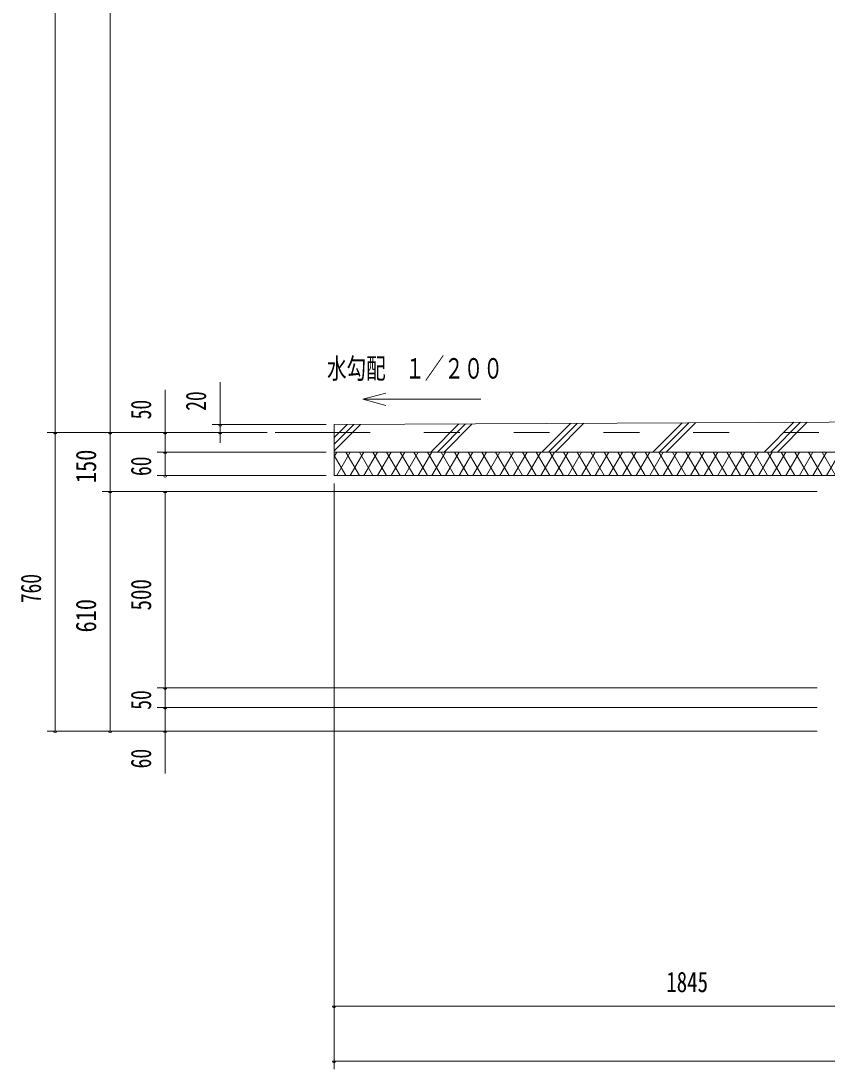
# Model space of a CAD drawing. Units: millimetres, scale not verified. Extents: x -31545 to 31552, y -14700 to 14700.
# Drawn here: x 11552 to 18734, y -4137 to 5198 of the extents above; entities that cross this region are included whole.
import ezdxf
from ezdxf.enums import TextEntityAlignment as Align

# ---------------------------------------------------------------- set-up
doc = ezdxf.new("R2010")
doc.units = ezdxf.units.MM
doc.header["$LTSCALE"] = 80
doc.linetypes.add('USER2', pattern=[10, 4, -6])
for name, color, linetype, lineweight in [('0-6_2-02BOLD', 7, 'Continuous', 18), ('0-7_2-12HIDDEN', 3, 'USER2', 18), ('0-A_2-52DIM', 3, 'Continuous', 18), ('0-B_2-62HATCH', 2, 'Continuous', 18)]:
    doc.layers.add(name, color=color, linetype=linetype, lineweight=lineweight)
doc.styles.add('ＭＳ ゴシック', font='')
doc.styles.get('ＭＳ ゴシック').set_extended_font_data('MS Gothic')

msp = doc.modelspace()

# ---------------------------------------------------------------- linework, layer by layer
at = {"layer": '0-6_2-02BOLD'}
msp.add_line((14341.91, 1532.9), (13816.91, 1532.9), dxfattribs=at)
for points in [[(20643.49, 1634.25), (14341.91, 1602.9), (14341.91, 1147.9), (19976.91, 1147.9)], [(19976.91, 1007.9), (19976.91, 1357.9), (14341.91, 1357.9)]]:
    msp.add_lwpolyline(points, dxfattribs=at)
at = {"layer": '0-7_2-12HIDDEN'}
msp.add_line((14341.92, 1532.9), (28411.92, 1532.9), dxfattribs=at)
at = {"layer": '0-A_2-52DIM'}
for p, q in [((11856.91, -1127.1), (11856.93, 11224.4)), ((12346.92, 11224.4), (12346.91, -1127.1)), ((13326.91, 1980.9), (13326.91, 1438.97)), ((12836.91, 1147.9), (12836.91, 1910.9)), ((14598.94, 1827.81), (14801.78, 1773.46)), ((13256.91, 1602.9), (14271.91, 1602.9)), ((13340.91, 1602.9), (13312.91, 1602.9)), ((13746.92, 1532.9), (11786.92, 1532.9)), ((11870.92, 1532.9), (11842.92, 1532.9)), ((12360.92, 1532.9), (12332.92, 1532.9)), ((12850.91, 1532.9), (12822.91, 1532.9)), ((13340.91, 1532.9), (13312.91, 1532.9)), ((12766.91, 1357.9), (14271.91, 1357.9)), ((12850.91, 1357.9), (12822.91, 1357.9)), ((14271.91, 1147.9), (12766.91, 1147.9)), ((12850.91, 1147.9), (12822.91, 1147.9)), ((14341.91, -4137.1), (14341.91, 1077.9)), ((12276.91, 1007.9), (18646.91, 1007.9)), ((12360.91, 1007.91), (12332.91, 1007.91)), ((12850.91, 1007.9), (12822.91, 1007.9)), ((12836.91, -1505.1), (12836.91, 1007.9)), ((18646.91, -742.1), (12766.91, -742.1)), ((12850.91, -742.1), (12822.91, -742.1)), ((12766.91, -917.1), (18646.91, -917.1)), ((12850.91, -917.1), (12822.91, -917.1)), ((18646.91, -1127.1), (11786.91, -1127.1)), ((11870.91, -1127.1), (11842.91, -1127.1)), ((12360.91, -1127.1), (12332.91, -1127.1)), ((12850.91, -1127.1), (12822.91, -1127.1)), ((14355.91, -3577.1), (14327.91, -3577.1)), ((28411.91, -3577.1), (14341.91, -3577.1)), ((14355.91, -4067.1), (14327.91, -4067.1)), ((28411.91, -4067.1), (14341.91, -4067.1))]:
    msp.add_line(p, q, dxfattribs=at)
msp.add_lwpolyline([(14801.78, 1882.17), (14598.94, 1827.81), (15648.94, 1827.81)], dxfattribs=at)
for centre in [(13326.91, 1602.9), (11856.92, 1532.9), (12346.92, 1532.9), (12836.91, 1532.9), (13326.91, 1532.9), (12836.91, 1357.9), (12836.91, 1147.9), (12346.91, 1007.91), (12836.91, 1007.9), (12836.91, -742.1), (12836.91, -917.1), (11856.91, -1127.1), (12346.91, -1127.1), (12836.91, -1127.1), (14341.91, -3577.1), (14341.91, -4067.1)]:
    msp.add_arc(centre, 14, 180, 0, dxfattribs=at)
at = {"layer": '0-B_2-62HATCH'}
for p, q in [((14341.91, 1368.15), (14577.84, 1604.08)), ((14518.15, 1603.78), (14341.91, 1427.54)), ((14341.91, 1486.94), (14458.45, 1603.48)), ((15202.82, 1357.9), (15453.35, 1608.43)), ((15513.05, 1608.73), (15262.21, 1357.9)), ((15321.61, 1357.9), (15572.74, 1609.03)), ((16192.77, 1357.9), (16448.25, 1613.38)), ((16507.95, 1613.68), (16252.17, 1357.9)), ((16311.57, 1357.9), (16567.64, 1613.98)), ((17182.73, 1357.9), (17443.15, 1618.33)), ((17502.84, 1618.63), (17242.12, 1357.9)), ((17301.52, 1357.9), (17562.54, 1618.93)), ((18438.04, 1623.28), (18172.67, 1357.9)), ((18232.07, 1357.9), (18497.74, 1623.58)), ((18291.47, 1357.9), (18557.44, 1623.88)), ((14341.91, 1317.94), (14364.98, 1357.9)), ((14445.81, 1147.9), (14341.91, 1327.86)), ((14486.22, 1357.9), (14364.97, 1147.9)), ((14567.05, 1147.9), (14445.81, 1357.9)), ((14607.47, 1357.9), (14486.22, 1147.9)), ((14567.05, 1357.9), (14688.3, 1147.9)), ((14728.71, 1357.9), (14607.47, 1147.9)), ((14809.54, 1147.9), (14688.3, 1357.9)), ((14728.71, 1147.9), (14849.96, 1357.9)), ((14809.54, 1357.9), (14930.79, 1147.9)), ((14971.2, 1357.9), (14849.96, 1147.9)), ((15052.02, 1147.9), (14930.79, 1357.9)), ((14971.2, 1147.9), (15092.44, 1357.9)), ((15052.02, 1357.9), (15173.27, 1147.9)), ((15213.68, 1357.9), (15092.44, 1147.9)), ((15294.52, 1147.9), (15173.27, 1357.9)), ((15213.68, 1147.9), (15334.93, 1357.9)), ((15294.51, 1357.9), (15415.76, 1147.9)), ((15456.17, 1357.9), (15334.93, 1147.9)), ((15537.01, 1147.9), (15415.76, 1357.9)), ((15456.18, 1147.9), (15577.42, 1357.9)), ((15537.01, 1357.9), (15658.24, 1147.9)), ((15698.66, 1357.9), (15577.42, 1147.9)), ((15779.49, 1147.9), (15658.24, 1357.9)), ((15698.66, 1147.9), (15819.9, 1357.9)), ((15779.49, 1357.9), (15900.73, 1147.9)), ((15941.15, 1357.9), (15819.9, 1147.9)), ((16021.98, 1147.9), (15900.73, 1357.9)), ((15941.15, 1147.9), (16062.39, 1357.9)), ((16021.98, 1357.9), (16143.23, 1147.9)), ((16183.64, 1357.9), (16062.39, 1147.9)), ((16264.47, 1147.9), (16143.23, 1357.9)), ((16183.64, 1147.9), (16304.88, 1357.9)), ((16264.47, 1357.9), (16385.71, 1147.9)), ((16426.13, 1357.9), (16304.88, 1147.9)), ((16506.95, 1147.9), (16385.71, 1357.9)), ((16426.13, 1147.9), (16547.38, 1357.9)), ((16506.95, 1357.9), (16628.2, 1147.9)), ((16668.61, 1357.9), (16547.37, 1147.9)), ((16749.44, 1147.9), (16628.2, 1357.9)), ((16668.61, 1147.9), (16789.86, 1357.9)), ((16749.44, 1357.9), (16870.69, 1147.9)), ((16911.1, 1357.9), (16789.86, 1147.9)), ((16991.93, 1147.9), (16870.69, 1357.9)), ((16911.1, 1147.9), (17032.34, 1357.9)), ((16991.93, 1357.9), (17113.17, 1147.9)), ((17153.59, 1357.9), (17032.34, 1147.9)), ((17234.41, 1147.9), (17113.17, 1357.9)), ((17153.59, 1147.9), (17274.84, 1357.9)), ((17234.41, 1357.9), (17355.66, 1147.9)), ((17396.07, 1357.9), (17274.84, 1147.9)), ((17476.91, 1147.9), (17355.66, 1357.9)), ((17396.07, 1147.9), (17517.32, 1357.9)), ((17476.91, 1357.9), (17598.15, 1147.9)), ((17638.56, 1357.9), (17517.32, 1147.9)), ((17719.4, 1147.9), (17598.15, 1357.9)), ((17638.55, 1147.9), (17759.8, 1357.9)), ((17719.4, 1357.9), (17840.63, 1147.9)), ((17881.05, 1357.9), (17759.8, 1147.9)), ((17961.88, 1147.9), (17840.63, 1357.9)), ((17881.05, 1147.9), (18002.29, 1357.9)), ((17961.88, 1357.9), (18083.12, 1147.9)), ((18123.54, 1357.9), (18002.29, 1147.9)), ((18204.37, 1147.9), (18083.12, 1357.9)), ((18123.54, 1147.9), (18244.78, 1357.9)), ((18204.37, 1357.9), (18325.61, 1147.9)), ((18366.02, 1357.9), (18244.78, 1147.9)), ((18446.85, 1147.9), (18325.61, 1357.9)), ((18366.02, 1147.9), (18487.26, 1357.9)), ((18446.85, 1357.9), (18568.09, 1147.9)), ((18608.51, 1357.9), (18487.26, 1147.9)), ((18689.34, 1147.9), (18568.1, 1357.9)), ((18608.51, 1147.9), (18729.76, 1357.9)), ((18689.34, 1357.9), (18810.59, 1147.9)), ((18851, 1357.9), (18729.76, 1147.9))]:
    msp.add_line(p, q, dxfattribs=at)

# ---------------------------------------------------------------- texts
at = {"layer": '0-A_2-52DIM', "color": 7, "style": 'ＭＳ ゴシック'}
for s, width, p in [('水勾配\u3000１／２００', 0.7, (14279.09, 1957.68)), ('1845', 0.75, (17301.54, -3507.1))]:
    msp.add_text(s, height=182.3, dxfattribs=dict(at, width=width)).set_placement(p, align=Align.BOTTOM_LEFT)
for s, width, p in [('20', 0.7, (13256.91, 1725.66)), ('50', 0.7, (12766.91, 1649.5)), ('150', 0.8, (12276.91, 1082.12)), ('60', 0.7, (12766.91, 1144.94)), ('760', 0.7, (11786.92, 11.97)), ('500', 0.75, (12766.91, -52.52)), ('610', 0.8, (12276.91, -248.41)), ('50', 0.7, (12766.91, -937)), ('60', 0.7, (12766.91, -1459.06))]:
    msp.add_text(s, height=182.3, rotation=90, dxfattribs=dict(at, width=width)).set_placement(p, align=Align.BOTTOM_LEFT)

doc.saveas('drawing.dxf')
